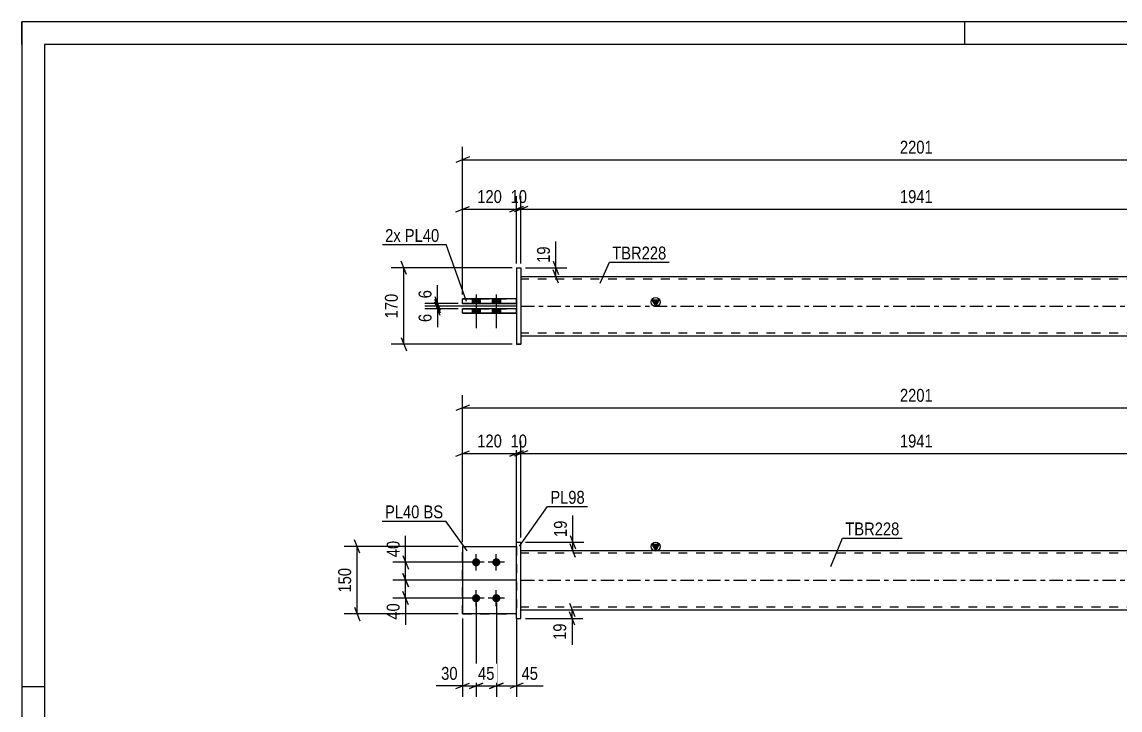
# Model space of a CAD drawing. Header units: millimetres. Extents: x 0 to 420, y 0 to 297.
# Drawn here: x 0 to 244.6, y 143.8 to 297 of the extents above; entities that cross this region are included whole.
import ezdxf

# ---------------------------------------------------------------- set-up
doc = ezdxf.new("R2010")
doc.units = ezdxf.units.MM
doc.linetypes.add('DXK_LINE_DOT2', pattern=[3.9198, 1.9599, -1.9599])
doc.linetypes.add('DXK_LINE_DOT3', pattern=[5.9187, 2.979, -0.9799, 0.9799, -0.9799])
doc.styles.add('Arial Narrow', font='ARIALN.TTF', dxfattribs={"height": 0.2})

# ---------------------------------------------------------------- blocks, each defined once
blk = doc.blocks.new('Unknown-581592074-1127')
at = {"color": 5, "linetype": 'Continuous'}
for p, q in [((420, 297), (0, 297)), ((0, 297), (0, 0)), ((0, 292), (0, 297)), ((210, 292), (210, 297)), ((415, 292), (5, 292)), ((5, 292), (5, 5)), ((5, 149), (0, 149))]:
    blk.add_line(p, q, dxfattribs=at)
blk = doc.blocks.new('Part-581592074-1420 - 1364')
at = {"color": 7, "linetype": 'DXK_LINE_DOT2'}
for p, q in [((98.15, 180.2), (110.15, 180.2)), ((98.15, 180.2), (110.15, 180.2)), ((98.15, 165.2), (98.15, 180.2)), ((110.15, 180.2), (110.15, 180.2)), ((110.15, 180.2), (110.15, 165.2)), ((98.15, 165.2), (110.15, 165.2)), ((110.15, 165.2), (98.15, 165.2)), ((98.15, 165.2), (98.15, 165.2))]:
    blk.add_line(p, q, dxfattribs=at)
blk = doc.blocks.new('Bolt-581592074-1378 - 1364')
at = {"linetype": 'Continuous'}
for points in [[(101.15, 175.8), (100.97, 175.82), (100.79, 175.88), (100.63, 175.97), (100.49, 176.1), (100.38, 176.25), (100.3, 176.42), (100.26, 176.6), (100.26, 176.79), (100.3, 176.98), (100.38, 177.15), (100.49, 177.3), (100.63, 177.43), (100.79, 177.52), (100.97, 177.58), (101.15, 177.6), (101.34, 177.58), (101.52, 177.52), (101.68, 177.43), (101.82, 177.3), (101.93, 177.15), (102.01, 176.98), (102.05, 176.79), (102.05, 176.6), (102.01, 176.42), (101.93, 176.25), (101.82, 176.1), (101.68, 175.97), (101.52, 175.88), (101.34, 175.82)], [(105.65, 175.8), (105.47, 175.82), (105.29, 175.88), (105.13, 175.97), (104.99, 176.1), (104.88, 176.25), (104.8, 176.42), (104.76, 176.6), (104.76, 176.79), (104.8, 176.98), (104.88, 177.15), (104.99, 177.3), (105.13, 177.43), (105.29, 177.52), (105.47, 177.58), (105.65, 177.6), (105.84, 177.58), (106.02, 177.52), (106.18, 177.43), (106.32, 177.3), (106.43, 177.15), (106.51, 176.98), (106.55, 176.79), (106.55, 176.6), (106.51, 176.42), (106.43, 176.25), (106.32, 176.1), (106.18, 175.97), (106.02, 175.88), (105.84, 175.82)], [(101.15, 167.8), (100.97, 167.82), (100.79, 167.88), (100.63, 167.97), (100.49, 168.1), (100.38, 168.25), (100.3, 168.42), (100.26, 168.6), (100.26, 168.79), (100.3, 168.98), (100.38, 169.15), (100.49, 169.3), (100.63, 169.43), (100.79, 169.52), (100.97, 169.58), (101.15, 169.6), (101.34, 169.58), (101.52, 169.52), (101.68, 169.43), (101.82, 169.3), (101.93, 169.15), (102.01, 168.98), (102.05, 168.79), (102.05, 168.6), (102.01, 168.42), (101.93, 168.25), (101.82, 168.1), (101.68, 167.97), (101.52, 167.88), (101.34, 167.82)], [(105.65, 167.8), (105.47, 167.82), (105.29, 167.88), (105.13, 167.97), (104.99, 168.1), (104.88, 168.25), (104.8, 168.42), (104.76, 168.6), (104.76, 168.79), (104.8, 168.98), (104.88, 169.15), (104.99, 169.3), (105.13, 169.43), (105.29, 169.52), (105.47, 169.58), (105.65, 169.6), (105.84, 169.58), (106.02, 169.52), (106.18, 169.43), (106.32, 169.3), (106.43, 169.15), (106.51, 168.98), (106.55, 168.79), (106.55, 168.6), (106.51, 168.42), (106.43, 168.25), (106.32, 168.1), (106.18, 167.97), (106.02, 167.88), (105.84, 167.82)]]:
    blk.add_hatch(color=1, dxfattribs=at).paths.add_polyline_path(points)
at = {"color": 1, "linetype": 'Continuous'}
for p, q in [((102.95, 176.7), (99.35, 176.7)), ((101.15, 174.9), (101.15, 178.5)), ((107.45, 176.7), (103.85, 176.7)), ((105.65, 174.9), (105.65, 178.5)), ((101.15, 166.9), (101.15, 170.5)), ((105.65, 166.9), (105.65, 170.5)), ((102.95, 168.7), (99.35, 168.7)), ((107.45, 168.7), (103.85, 168.7))]:
    blk.add_line(p, q, dxfattribs=at)
blk = doc.blocks.new('Part-581592074-1405 - 1364')
at = {"color": 2, "linetype": 'Continuous'}
for p, q in [((110.15, 181.2), (111.15, 181.2)), ((110.15, 164.2), (110.15, 181.2)), ((111.15, 164.2), (111.15, 181.2)), ((110.15, 164.2), (111.15, 164.2)), ((110.15, 164.2), (111.15, 164.2))]:
    blk.add_line(p, q, dxfattribs=at)
at = {"color": 7, "linetype": 'DXK_LINE_DOT2'}
for p, q in [((110.15, 181.2), (111.15, 181.2)), ((110.15, 164.2), (110.15, 164.2)), ((110.15, 164.2), (110.15, 164.2)), ((111.15, 164.2), (111.15, 164.2)), ((111.15, 164.2), (111.15, 164.2))]:
    blk.add_line(p, q, dxfattribs=at)
blk = doc.blocks.new('Part-581592074-1425 - 1364')
at = {"color": 2, "linetype": 'Continuous'}
for p, q in [((98.15, 180.2), (110.15, 180.2)), ((98.15, 180.2), (98.15, 165.2)), ((110.15, 165.2), (98.15, 165.2)), ((98.15, 165.2), (98.15, 165.2))]:
    blk.add_line(p, q, dxfattribs=at)
at = {"color": 7, "linetype": 'DXK_LINE_DOT2'}
for p, q in [((98.15, 180.2), (110.15, 180.2)), ((110.15, 180.2), (110.15, 180.2)), ((110.15, 180.2), (110.15, 165.2)), ((98.15, 165.2), (110.15, 165.2)), ((98.15, 165.2), (98.15, 165.2))]:
    blk.add_line(p, q, dxfattribs=at)
blk = doc.blocks.new('Part-581592074-1440 - 1364')
at = {"linetype": 'Continuous'}
blk.add_hatch(color=2, dxfattribs=at).paths.add_polyline_path([(141.15, 179.3), (140.35, 180.7), (141.95, 180.7)])
at = {"color": 2, "linetype": 'Continuous'}
for p, q in [((111.15, 179.3), (199.15, 179.3)), ((141.15, 179.3), (140.35, 180.7)), ((140.35, 180.7), (141.95, 180.7)), ((141.95, 180.7), (141.15, 179.3)), ((199.25, 179.3), (287.25, 179.3)), ((111.15, 166.1), (199.15, 166.1)), ((199.25, 166.1), (287.25, 166.1))]:
    blk.add_line(p, q, dxfattribs=at)
at = {"color": 7, "linetype": 'DXK_LINE_DOT2'}
for p, q in [((111.15, 166.1), (111.15, 179.3)), ((199.15, 178.7), (111.15, 178.7)), ((287.25, 178.7), (199.25, 178.7)), ((287.25, 179.3), (287.25, 166.1)), ((199.15, 166.7), (111.15, 166.7)), ((287.25, 166.7), (199.25, 166.7))]:
    blk.add_line(p, q, dxfattribs=at)
at = {"color": 7, "linetype": 'DXK_LINE_DOT3'}
for p, q in [((111.15, 172.7), (199.15, 172.7)), ((199.25, 172.7), (287.25, 172.7))]:
    blk.add_line(p, q, dxfattribs=at)
at = {"color": 2, "linetype": 'Continuous'}
blk.add_circle((141.15, 180.2), 1, dxfattribs=at)
blk = doc.blocks.new('Part-581592074-1793 - 1767')
at = {"color": 2, "linetype": 'Continuous'}
for p, q in [((110.15, 233.15), (98.15, 233.15)), ((98.15, 232.15), (98.15, 233.15)), ((98.15, 232.15), (110.15, 232.15)), ((110.15, 232.14), (98.15, 232.14))]:
    blk.add_line(p, q, dxfattribs=at)
at = {"color": 7, "linetype": 'DXK_LINE_DOT2'}
for p, q in [((98.15, 233.14), (110.15, 233.14)), ((110.15, 232.14), (110.15, 233.15)), ((98.15, 232.14), (98.15, 232.15))]:
    blk.add_line(p, q, dxfattribs=at)
blk = doc.blocks.new('Part-581592074-1798 - 1767')
at = {"color": 2, "linetype": 'Continuous'}
for p, q in [((110.15, 235.35), (98.15, 235.35)), ((98.15, 234.35), (98.15, 235.35)), ((98.15, 234.35), (110.15, 234.35)), ((110.15, 234.34), (98.15, 234.34))]:
    blk.add_line(p, q, dxfattribs=at)
at = {"color": 7, "linetype": 'DXK_LINE_DOT2'}
for p, q in [((98.15, 235.34), (110.15, 235.34)), ((110.15, 234.34), (110.15, 235.35)), ((98.15, 234.34), (98.15, 234.35))]:
    blk.add_line(p, q, dxfattribs=at)
blk = doc.blocks.new('Part-581592074-1773 - 1767')
at = {"linetype": 'Continuous'}
blk.add_hatch(color=2, dxfattribs=at).paths.add_polyline_path([(141.15, 233.74), (140.35, 235.14), (141.95, 235.14)])
at = {"color": 2, "linetype": 'Continuous'}
for p, q in [((111.15, 240.34), (199.15, 240.34)), ((199.25, 240.34), (287.25, 240.34)), ((141.15, 233.74), (140.35, 235.14)), ((140.35, 235.14), (141.95, 235.14)), ((141.95, 235.14), (141.15, 233.74)), ((111.15, 227.14), (199.15, 227.14)), ((199.25, 227.14), (287.25, 227.14))]:
    blk.add_line(p, q, dxfattribs=at)
at = {"color": 7, "linetype": 'DXK_LINE_DOT2'}
for p, q in [((111.15, 240.34), (111.15, 227.14)), ((199.15, 239.74), (111.15, 239.74)), ((287.25, 239.74), (199.25, 239.74)), ((287.25, 240.34), (287.25, 227.14)), ((199.15, 227.74), (111.15, 227.74)), ((287.25, 227.74), (199.25, 227.74))]:
    blk.add_line(p, q, dxfattribs=at)
at = {"color": 7, "linetype": 'DXK_LINE_DOT3'}
for p, q in [((111.15, 233.74), (199.15, 233.74)), ((199.25, 233.74), (287.25, 233.74))]:
    blk.add_line(p, q, dxfattribs=at)
at = {"color": 2, "linetype": 'Continuous'}
blk.add_circle((141.15, 234.64), 1, dxfattribs=at)
blk = doc.blocks.new('Part-581592074-1799 - 1767')
at = {"color": 2, "linetype": 'Continuous'}
for p, q in [((110.15, 242.25), (111.15, 242.25)), ((110.15, 242.25), (110.15, 225.25)), ((111.15, 242.25), (111.15, 225.25)), ((111.15, 225.25), (110.15, 225.25)), ((110.15, 225.24), (111.15, 225.24))]:
    blk.add_line(p, q, dxfattribs=at)
at = {"color": 7, "linetype": 'DXK_LINE_DOT2'}
for p, q in [((110.15, 242.24), (111.15, 242.24)), ((111.15, 242.24), (111.15, 242.25)), ((110.15, 225.25), (110.15, 225.24)), ((110.15, 225.25), (110.15, 225.24)), ((111.15, 225.25), (111.15, 225.24)), ((111.15, 225.24), (111.15, 225.25))]:
    blk.add_line(p, q, dxfattribs=at)
blk = doc.blocks.new('Bolt-581592074-1801 - 1767')
at = {"linetype": 'Continuous'}
for points in [[(100.25, 234.35), (102.05, 234.35), (102.05, 235.35), (100.25, 235.35)], [(100.25, 234.34), (102.05, 234.34), (102.05, 235.34), (100.25, 235.34)], [(104.75, 234.35), (106.55, 234.35), (106.55, 235.35), (104.75, 235.35)], [(104.75, 234.34), (106.55, 234.34), (106.55, 235.34), (104.75, 235.34)], [(100.25, 232.15), (102.05, 232.15), (102.05, 233.15), (100.25, 233.15)], [(100.25, 232.14), (102.05, 232.14), (102.05, 233.14), (100.25, 233.14)], [(104.75, 232.15), (106.55, 232.15), (106.55, 233.15), (104.75, 233.15)], [(104.75, 232.14), (106.55, 232.14), (106.55, 233.14), (104.75, 233.14)]]:
    blk.add_hatch(color=1, dxfattribs=at).paths.add_polyline_path(points)
at = {"color": 1, "linetype": 'Continuous'}
for p, q in [((100.25, 235.35), (100.25, 234.35)), ((100.25, 235.34), (100.25, 234.34)), ((101.15, 236.35), (101.15, 228.85)), ((101.15, 236.34), (101.15, 228.84)), ((102.05, 235.35), (102.05, 234.35)), ((102.05, 235.34), (102.05, 234.34)), ((104.75, 235.35), (104.75, 234.35)), ((104.75, 235.34), (104.75, 234.34)), ((105.65, 236.35), (105.65, 228.85)), ((105.65, 236.34), (105.65, 228.84)), ((106.55, 235.35), (106.55, 234.35)), ((106.55, 235.34), (106.55, 234.34)), ((100.25, 233.15), (100.25, 232.15)), ((100.25, 233.14), (100.25, 232.14)), ((102.05, 233.15), (102.05, 232.15)), ((102.05, 233.14), (102.05, 232.14)), ((104.75, 233.15), (104.75, 232.15)), ((104.75, 233.14), (104.75, 232.14)), ((106.55, 233.15), (106.55, 232.15)), ((106.55, 233.14), (106.55, 232.14))]:
    blk.add_line(p, q, dxfattribs=at)
blk = doc.blocks.new('StraightDimension-581592074-1609 - 1364')
at = {"color": 7, "linetype": 'Continuous'}
for p, q in [((84.86, 174.2), (86.06, 171.2)), ((110.15, 172.7), (82.61, 172.7)), ((85.46, 168.7), (85.46, 172.7)), ((86.06, 167.2), (84.86, 170.2)), ((100.15, 168.7), (82.61, 168.7))]:
    blk.add_line(p, q, dxfattribs=at)
at = {"color": 0}
blk.add_wipeout([(84.71, 168.17), (80.51, 168.17), (80.51, 163.32), (84.71, 163.32)], dxfattribs=at)
at = {"color": 7, "linetype": 'Continuous'}
blk.add_line((85.46, 168.7), (85.46, 162.79), dxfattribs=at)
blk.add_line((85.46, 168.7), (85.46, 162.79), dxfattribs=at)
at = {"color": 3, "style": 'Arial Narrow'}
blk.add_text('40', height=2.863, rotation=90.0002, dxfattribs=at).set_placement((84.11, 163.92))
blk = doc.blocks.new('StraightDimension-581592074-1600 - 1364')
at = {"color": 7, "linetype": 'Continuous'}
for p, q in [((112.15, 181.2), (125.11, 181.2)), ((122.11, 182.7), (123.31, 179.7)), ((122.71, 179.3), (122.71, 181.2)), ((112.15, 179.3), (125.11, 179.3)), ((123.31, 177.8), (122.11, 180.8))]:
    blk.add_line(p, q, dxfattribs=at)
at = {"color": 0}
blk.add_wipeout([(121.96, 186.58), (117.76, 186.58), (117.76, 181.72), (121.96, 181.72)], dxfattribs=at)
at = {"color": 7, "linetype": 'Continuous'}
blk.add_line((122.71, 181.2), (122.71, 187.11), dxfattribs=at)
blk.add_line((122.71, 181.2), (122.71, 187.11), dxfattribs=at)
at = {"color": 3, "style": 'Arial Narrow'}
blk.add_text('19', height=2.863, rotation=90.0002, dxfattribs=at).set_placement((121.36, 182.32))
blk = doc.blocks.new('StraightDimension-581592074-1560 - 1364')
at = {"color": 7, "linetype": 'Continuous'}
for p, q in [((101.15, 167.7), (101.15, 146.78)), ((98.15, 164.2), (98.15, 146.78)), ((96.65, 148.58), (99.65, 149.78)), ((102.65, 149.78), (99.65, 148.58)), ((98.15, 149.18), (101.15, 149.18))]:
    blk.add_line(p, q, dxfattribs=at)
at = {"color": 0}
blk.add_wipeout([(97.63, 149.93), (97.63, 154.13), (92.77, 154.13), (92.77, 149.93)], dxfattribs=at)
at = {"color": 7, "linetype": 'Continuous'}
blk.add_line((98.15, 149.18), (92.25, 149.18), dxfattribs=at)
blk.add_line((98.15, 149.18), (92.25, 149.18), dxfattribs=at)
at = {"color": 3, "style": 'Arial Narrow'}
blk.add_text('30', height=2.863, dxfattribs=at).set_placement((93.37, 150.53))
blk = doc.blocks.new('StraightDimension-581592074-1452 - 1364')
at = {"color": 7, "linetype": 'Continuous'}
for p, q in [((98.15, 181.2), (98.15, 203.77)), ((110.15, 181.2), (110.15, 203.77)), ((96.65, 200.32), (99.65, 201.52)), ((98.15, 200.92), (110.15, 200.92)), ((111.65, 201.52), (108.65, 200.32))]:
    blk.add_line(p, q, dxfattribs=at)
at = {"color": 0}
blk.add_wipeout([(107.5, 201.67), (107.5, 205.87), (100.81, 205.87), (100.81, 201.67)], dxfattribs=at)
at = {"color": 3, "style": 'Arial Narrow'}
blk.add_text('120', height=2.863, dxfattribs=at).set_placement((101.41, 202.27))
blk = doc.blocks.new('StraightDimension-581592074-1479 - 1364')
at = {"color": 7, "linetype": 'Continuous'}
for p, q in [((110.15, 181.2), (110.15, 203.77)), ((111.15, 182.2), (111.15, 203.77)), ((108.65, 200.32), (111.65, 201.52)), ((112.65, 201.52), (109.65, 200.32)), ((110.15, 200.92), (111.15, 200.92))]:
    blk.add_line(p, q, dxfattribs=at)
at = {"color": 0}
blk.add_wipeout([(113.08, 201.67), (113.08, 205.87), (108.23, 205.87), (108.23, 201.67)], dxfattribs=at)
at = {"color": 3, "style": 'Arial Narrow'}
blk.add_text('10', height=2.863, dxfattribs=at).set_placement((108.83, 202.27))
blk = doc.blocks.new('StraightDimension-581592074-1577 - 1364')
at = {"color": 7, "linetype": 'Continuous'}
for p, q in [((105.66, 167.7), (105.66, 146.78)), ((110.15, 164.2), (110.15, 146.78)), ((104.16, 148.58), (107.16, 149.78)), ((111.65, 149.78), (108.65, 148.58)), ((105.66, 149.18), (110.15, 149.18))]:
    blk.add_line(p, q, dxfattribs=at)
at = {"color": 0}
blk.add_wipeout([(115.54, 149.93), (115.54, 154.13), (110.68, 154.13), (110.68, 149.93)], dxfattribs=at)
at = {"color": 7, "linetype": 'Continuous'}
blk.add_line((110.15, 149.18), (116.06, 149.18), dxfattribs=at)
blk.add_line((110.15, 149.18), (116.06, 149.18), dxfattribs=at)
at = {"color": 3, "style": 'Arial Narrow'}
blk.add_text('45', height=2.863, dxfattribs=at).set_placement((111.28, 150.53))
blk = doc.blocks.new('StraightDimension-581592074-1496 - 1364')
at = {"color": 7, "linetype": 'Continuous'}
for p, q in [((111.15, 182.2), (111.15, 203.77)), ((287.25, 181.2), (287.25, 203.77)), ((112.65, 201.52), (109.65, 200.32)), ((111.15, 200.92), (287.25, 200.92)), ((285.75, 200.32), (288.75, 201.52))]:
    blk.add_line(p, q, dxfattribs=at)
at = {"color": 0}
blk.add_wipeout([(203.46, 201.67), (203.46, 205.87), (194.95, 205.87), (194.95, 201.67)], dxfattribs=at)
at = {"color": 3, "style": 'Arial Narrow'}
blk.add_text('1941', height=2.863, dxfattribs=at).set_placement((195.55, 202.27))
blk = doc.blocks.new('StraightDimension-581592074-1546 - 1364')
at = {"color": 7, "linetype": 'Continuous'}
for p, q in [((98.15, 181.2), (98.15, 213.94)), ((300.25, 181.2), (300.25, 213.94)), ((99.65, 211.69), (96.65, 210.49)), ((98.15, 211.09), (300.25, 211.09)), ((298.75, 210.49), (301.75, 211.69))]:
    blk.add_line(p, q, dxfattribs=at)
at = {"color": 0}
blk.add_wipeout([(203.46, 211.84), (203.46, 216.04), (194.95, 216.04), (194.95, 211.84)], dxfattribs=at)
at = {"color": 3, "style": 'Arial Narrow'}
blk.add_text('2201', height=2.863, dxfattribs=at).set_placement((195.55, 212.44))
blk = doc.blocks.new('StraightDimension-581592074-1570 - 1364')
at = {"color": 7, "linetype": 'Continuous'}
for p, q in [((101.15, 167.7), (101.15, 146.78)), ((105.66, 167.7), (105.66, 146.78)), ((99.65, 148.58), (102.65, 149.78)), ((107.16, 149.78), (104.16, 148.58)), ((101.15, 149.18), (105.66, 149.18))]:
    blk.add_line(p, q, dxfattribs=at)
at = {"color": 0}
blk.add_wipeout([(105.83, 149.93), (105.83, 154.13), (100.98, 154.13), (100.98, 149.93)], dxfattribs=at)
at = {"color": 3, "style": 'Arial Narrow'}
blk.add_text('45', height=2.863, dxfattribs=at).set_placement((101.58, 150.53))
blk = doc.blocks.new('StraightDimension-581592074-1591 - 1364')
at = {"color": 7, "linetype": 'Continuous'}
for p, q in [((121.96, 167.6), (123.16, 164.6)), ((112.15, 166.1), (124.96, 166.1)), ((112.15, 164.2), (124.96, 164.2)), ((123.16, 162.7), (121.96, 165.7)), ((122.56, 164.2), (122.56, 166.1))]:
    blk.add_line(p, q, dxfattribs=at)
at = {"color": 0}
blk.add_wipeout([(121.81, 163.67), (117.61, 163.67), (117.61, 158.82), (121.81, 158.82)], dxfattribs=at)
at = {"color": 7, "linetype": 'Continuous'}
blk.add_line((122.56, 164.2), (122.56, 158.29), dxfattribs=at)
blk.add_line((122.56, 164.2), (122.56, 158.29), dxfattribs=at)
at = {"color": 3, "style": 'Arial Narrow'}
blk.add_text('19', height=2.863, rotation=90.0002, dxfattribs=at).set_placement((121.21, 159.42))
blk = doc.blocks.new('StraightDimension-581592074-1626 - 1364')
at = {"color": 7, "linetype": 'Continuous'}
for p, q in [((100.15, 176.7), (82.61, 176.7)), ((84.86, 178.2), (86.06, 175.2)), ((85.46, 172.7), (85.46, 176.7)), ((86.06, 171.2), (84.86, 174.2)), ((110.15, 172.7), (82.61, 172.7))]:
    blk.add_line(p, q, dxfattribs=at)
at = {"color": 0}
blk.add_wipeout([(84.71, 182.08), (80.51, 182.08), (80.51, 177.22), (84.71, 177.22)], dxfattribs=at)
at = {"color": 7, "linetype": 'Continuous'}
blk.add_line((85.46, 176.7), (85.46, 182.6), dxfattribs=at)
blk.add_line((85.46, 176.7), (85.46, 182.6), dxfattribs=at)
at = {"color": 3, "style": 'Arial Narrow'}
blk.add_text('40', height=2.863, rotation=90.0002, dxfattribs=at).set_placement((84.11, 177.82))
blk = doc.blocks.new('StraightDimension-581592074-1689 - 1364')
at = {"color": 7, "linetype": 'Continuous'}
for p, q in [((75.25, 178.7), (74.05, 181.7)), ((97.15, 180.2), (71.8, 180.2)), ((74.65, 165.2), (74.65, 180.2)), ((74.05, 166.7), (75.25, 163.7)), ((97.15, 165.2), (71.8, 165.2))]:
    blk.add_line(p, q, dxfattribs=at)
at = {"color": 0}
blk.add_wipeout([(73.9, 176.04), (69.7, 176.04), (69.7, 169.36), (73.9, 169.36)], dxfattribs=at)
at = {"color": 3, "style": 'Arial Narrow'}
blk.add_text('150', height=2.863, rotation=90.0002, dxfattribs=at).set_placement((73.3, 169.96))
blk = doc.blocks.new('StraightDimension-581592074-1851 - 1767')
at = {"color": 7, "linetype": 'Continuous'}
for p, q in [((91.96, 235.84), (93.16, 232.84)), ((93.16, 232.24), (91.96, 235.24)), ((97.15, 234.34), (89.71, 234.34)), ((110.15, 233.74), (89.71, 233.74)), ((92.56, 233.74), (92.56, 234.34))]:
    blk.add_line(p, q, dxfattribs=at)
at = {"color": 0}
blk.add_wipeout([(91.81, 237.9), (87.61, 237.9), (87.61, 234.87), (91.81, 234.87)], dxfattribs=at)
at = {"color": 7, "linetype": 'Continuous'}
blk.add_line((92.56, 234.34), (92.56, 238.42), dxfattribs=at)
blk.add_line((92.56, 234.34), (92.56, 238.42), dxfattribs=at)
at = {"color": 3, "style": 'Arial Narrow'}
blk.add_text('6', height=2.86, rotation=90.0002, dxfattribs=at).set_placement((91.21, 235.47))
blk = doc.blocks.new('StraightDimension-581592074-1930 - 1767')
at = {"color": 7, "linetype": 'Continuous'}
for p, q in [((110.15, 243.25), (110.15, 258.19)), ((111.15, 243.25), (111.15, 258.19)), ((108.65, 254.74), (111.65, 255.94)), ((112.65, 255.94), (109.65, 254.74)), ((110.15, 255.34), (111.15, 255.34))]:
    blk.add_line(p, q, dxfattribs=at)
at = {"color": 0}
blk.add_wipeout([(113.08, 256.09), (113.08, 260.29), (108.23, 260.29), (108.23, 256.09)], dxfattribs=at)
at = {"color": 3, "style": 'Arial Narrow'}
blk.add_text('10', height=2.863, dxfattribs=at).set_placement((108.83, 256.69))
blk = doc.blocks.new('StraightDimension-581592074-1835 - 1767')
at = {"color": 7, "linetype": 'Continuous'}
for p, q in [((91.96, 235.24), (93.16, 232.24)), ((110.15, 233.74), (89.71, 233.74)), ((97.15, 233.14), (89.71, 233.14)), ((93.16, 231.64), (91.96, 234.64)), ((92.56, 233.14), (92.56, 233.74))]:
    blk.add_line(p, q, dxfattribs=at)
at = {"color": 0}
blk.add_wipeout([(91.81, 232.62), (87.61, 232.62), (87.61, 229.59), (91.81, 229.59)], dxfattribs=at)
at = {"color": 7, "linetype": 'Continuous'}
blk.add_line((92.56, 233.14), (92.56, 229.07), dxfattribs=at)
blk.add_line((92.56, 233.14), (92.56, 229.07), dxfattribs=at)
at = {"color": 3, "style": 'Arial Narrow'}
blk.add_text('6', height=2.86, rotation=90.0002, dxfattribs=at).set_placement((91.21, 230.19))
blk = doc.blocks.new('StraightDimension-581592074-1868 - 1767')
at = {"color": 7, "linetype": 'Continuous'}
for p, q in [((112.15, 242.25), (121.33, 242.25)), ((118.33, 243.75), (119.53, 240.75)), ((118.93, 240.34), (118.93, 242.25)), ((112.15, 240.34), (121.33, 240.34)), ((119.53, 238.84), (118.33, 241.84))]:
    blk.add_line(p, q, dxfattribs=at)
at = {"color": 0}
blk.add_wipeout([(118.18, 247.63), (113.98, 247.63), (113.98, 242.77), (118.18, 242.77)], dxfattribs=at)
at = {"color": 7, "linetype": 'Continuous'}
blk.add_line((118.93, 242.25), (118.93, 248.15), dxfattribs=at)
blk.add_line((118.93, 242.25), (118.93, 248.15), dxfattribs=at)
at = {"color": 3, "style": 'Arial Narrow'}
blk.add_text('19', height=2.863, rotation=90.0002, dxfattribs=at).set_placement((117.58, 243.37))
blk = doc.blocks.new('StraightDimension-581592074-1879 - 1767')
at = {"color": 7, "linetype": 'Continuous'}
for p, q in [((109.15, 242.25), (82.21, 242.25)), ((85.66, 240.75), (84.46, 243.75)), ((85.06, 225.25), (85.06, 242.25)), ((109.15, 225.25), (82.21, 225.25)), ((84.46, 226.75), (85.66, 223.75))]:
    blk.add_line(p, q, dxfattribs=at)
at = {"color": 0}
blk.add_wipeout([(84.31, 237.09), (80.11, 237.09), (80.11, 230.4), (84.31, 230.4)], dxfattribs=at)
at = {"color": 3, "style": 'Arial Narrow'}
blk.add_text('170', height=2.863, rotation=90.0002, dxfattribs=at).set_placement((83.71, 231))
blk = doc.blocks.new('StraightDimension-581592074-1910 - 1767')
at = {"color": 7, "linetype": 'Continuous'}
for p, q in [((111.15, 243.25), (111.15, 258.19)), ((287.25, 242.24), (287.25, 258.19)), ((112.65, 255.94), (109.65, 254.74)), ((111.15, 255.34), (287.25, 255.34)), ((285.75, 254.74), (288.75, 255.94))]:
    blk.add_line(p, q, dxfattribs=at)
at = {"color": 0}
blk.add_wipeout([(203.46, 256.09), (203.46, 260.29), (194.95, 260.29), (194.95, 256.09)], dxfattribs=at)
at = {"color": 3, "style": 'Arial Narrow'}
blk.add_text('1941', height=2.863, dxfattribs=at).set_placement((195.55, 256.69))
blk = doc.blocks.new('StraightDimension-581592074-1920 - 1767')
at = {"color": 7, "linetype": 'Continuous'}
for p, q in [((98.15, 236.34), (98.15, 258.19)), ((110.15, 243.25), (110.15, 258.19)), ((96.65, 254.74), (99.65, 255.94)), ((98.15, 255.34), (110.15, 255.34)), ((111.65, 255.94), (108.65, 254.74))]:
    blk.add_line(p, q, dxfattribs=at)
at = {"color": 0}
blk.add_wipeout([(107.5, 256.09), (107.5, 260.29), (100.81, 260.29), (100.81, 256.09)], dxfattribs=at)
at = {"color": 3, "style": 'Arial Narrow'}
blk.add_text('120', height=2.863, dxfattribs=at).set_placement((101.41, 256.69))
blk = doc.blocks.new('StraightDimension-581592074-1941 - 1767')
at = {"color": 7, "linetype": 'Continuous'}
for p, q in [((98.15, 236.34), (98.15, 269.19)), ((300.25, 236.35), (300.25, 269.19)), ((99.65, 266.94), (96.65, 265.74)), ((298.75, 265.74), (301.75, 266.94)), ((98.15, 266.34), (300.25, 266.34))]:
    blk.add_line(p, q, dxfattribs=at)
at = {"color": 0}
blk.add_wipeout([(203.46, 267.09), (203.46, 271.29), (194.95, 271.29), (194.95, 267.09)], dxfattribs=at)
at = {"color": 3, "style": 'Arial Narrow'}
blk.add_text('2201', height=2.863, dxfattribs=at).set_placement((195.55, 267.69))
blk = doc.blocks.new('Mark-581592074-1400 - 1364')
at = {"color": 0}
blk.add_wipeout([(125.36, 189.74), (125.36, 192.74), (117.68, 192.74), (117.68, 189.74)], dxfattribs=at)
blk.add_wipeout([(125.36, 189.74), (125.36, 192.74), (117.68, 192.74), (117.68, 189.74)], dxfattribs=at)
at = {"color": 30, "linetype": 'Continuous'}
for p, q in [((110.8, 180.28), (117.08, 189.14)), ((117.08, 189.14), (125.96, 189.14))]:
    blk.add_line(p, q, dxfattribs=at)
at = {"color": 3, "style": 'Arial Narrow'}
blk.add_text('PL98', height=2.863, dxfattribs=at).set_placement((117.68, 189.74))
blk = doc.blocks.new('Mark-581592074-1436 - 1364')
at = {"color": 0}
blk.add_wipeout([(195.44, 182.7), (195.44, 185.7), (183.38, 185.7), (183.38, 182.7)], dxfattribs=at)
blk.add_wipeout([(195.44, 182.7), (195.44, 185.7), (183.38, 185.7), (183.38, 182.7)], dxfattribs=at)
at = {"color": 30, "linetype": 'Continuous'}
for p, q in [((180.18, 175.75), (182.78, 182.1)), ((182.78, 182.1), (196.04, 182.1))]:
    blk.add_line(p, q, dxfattribs=at)
at = {"color": 3, "style": 'Arial Narrow'}
blk.add_text('TBR228', height=2.863, dxfattribs=at).set_placement((183.38, 182.7))
blk = doc.blocks.new('MarkSet-581592074-1758 - 1364')
at = {"color": 0}
blk.add_wipeout([(88.53, 186.49), (88.53, 189.49), (80.86, 189.49), (80.86, 186.49)], dxfattribs=at)
blk.add_wipeout([(88.53, 186.49), (88.53, 189.49), (80.86, 189.49), (80.86, 186.49)], dxfattribs=at)
blk.add_wipeout([(93.82, 186.49), (93.82, 189.49), (89.43, 189.49), (89.43, 186.49)], dxfattribs=at)
blk.add_wipeout([(93.82, 186.49), (93.82, 189.49), (89.43, 189.49), (89.43, 186.49)], dxfattribs=at)
at = {"color": 30, "linetype": 'Continuous'}
for p in [(80.26, 185.89), (99.19, 179.26)]:
    blk.add_line(p, (94.42, 185.89), dxfattribs=at)
at = {"color": 3, "style": 'Arial Narrow'}
for s, p in [('PL40', (80.86, 186.49)), ('BS', (89.43, 186.49))]:
    blk.add_text(s, height=2.863, dxfattribs=at).set_placement(p)
blk = doc.blocks.new('Mark-581592074-1769 - 1767')
at = {"color": 0}
blk.add_wipeout([(143.53, 244.12), (143.53, 247.12), (131.47, 247.12), (131.47, 244.12)], dxfattribs=at)
blk.add_wipeout([(143.53, 244.12), (143.53, 247.12), (131.47, 247.12), (131.47, 244.12)], dxfattribs=at)
at = {"color": 30, "linetype": 'Continuous'}
for p, q in [((128.76, 238.86), (130.87, 243.52)), ((130.87, 243.52), (144.13, 243.52))]:
    blk.add_line(p, q, dxfattribs=at)
at = {"color": 3, "style": 'Arial Narrow'}
blk.add_text('TBR228', height=2.863, dxfattribs=at).set_placement((131.47, 244.12))
blk = doc.blocks.new('MarkSet-581592074-1979 - 1767')
at = {"color": 30, "linetype": 'Continuous'}
blk.add_line((99, 234.73), (94.45, 247.43), dxfattribs=at)
at = {"color": 0}
blk.add_wipeout([(84.37, 248.03), (84.37, 251.03), (80.9, 251.03), (80.9, 248.03)], dxfattribs=at)
blk.add_wipeout([(84.37, 248.03), (84.37, 251.03), (80.9, 251.03), (80.9, 248.03)], dxfattribs=at)
blk.add_wipeout([(92.95, 248.03), (92.95, 251.03), (85.27, 251.03), (85.27, 248.03)], dxfattribs=at)
blk.add_wipeout([(92.95, 248.03), (92.95, 251.03), (85.27, 251.03), (85.27, 248.03)], dxfattribs=at)
at = {"color": 30, "linetype": 'Continuous'}
blk.add_line((80.3, 247.43), (94.45, 247.43), dxfattribs=at)
at = {"color": 3, "style": 'Arial Narrow'}
for s, p in [('2x', (80.9, 248.03)), ('PL40', (85.27, 248.03))]:
    blk.add_text(s, height=2.863, dxfattribs=at).set_placement(p)

msp = doc.modelspace()

# ---------------------------------------------------------------- block references
for name in ['Unknown-581592074-1127', 'Part-581592074-1799 - 1767', 'Part-581592074-1773 - 1767', 'Part-581592074-1798 - 1767', 'Bolt-581592074-1801 - 1767', 'Part-581592074-1793 - 1767', 'Part-581592074-1405 - 1364', 'Part-581592074-1440 - 1364', 'Part-581592074-1420 - 1364', 'Part-581592074-1425 - 1364', 'Bolt-581592074-1378 - 1364']:
    msp.add_blockref(name, (0, 0))

# ---------------------------------------------------------------- next in the draw order: block references
for name in ['StraightDimension-581592074-1930 - 1767', 'StraightDimension-581592074-1851 - 1767', 'StraightDimension-581592074-1600 - 1364', 'StraightDimension-581592074-1609 - 1364']:
    msp.add_blockref(name, (0, 0))

# ---------------------------------------------------------------- next in the draw order: block references
for name in ['StraightDimension-581592074-1868 - 1767', 'StraightDimension-581592074-1835 - 1767', 'StraightDimension-581592074-1452 - 1364', 'StraightDimension-581592074-1560 - 1364', 'StraightDimension-581592074-1577 - 1364']:
    msp.add_blockref(name, (0, 0))

# ---------------------------------------------------------------- next in the draw order: block references
for name in ['StraightDimension-581592074-1879 - 1767', 'StraightDimension-581592074-1479 - 1364', 'StraightDimension-581592074-1570 - 1364', 'StraightDimension-581592074-1591 - 1364']:
    msp.add_blockref(name, (0, 0))

# ---------------------------------------------------------------- next in the draw order: block references
for name in ['StraightDimension-581592074-1910 - 1767', 'StraightDimension-581592074-1496 - 1364']:
    msp.add_blockref(name, (0, 0))

# ---------------------------------------------------------------- next in the draw order: block references
for name in ['StraightDimension-581592074-1920 - 1767', 'StraightDimension-581592074-1546 - 1364']:
    msp.add_blockref(name, (0, 0))

# ---------------------------------------------------------------- next in the draw order: block references
for name in ['StraightDimension-581592074-1941 - 1767', 'Mark-581592074-1436 - 1364', 'StraightDimension-581592074-1626 - 1364']:
    msp.add_blockref(name, (0, 0))

# ---------------------------------------------------------------- next in the draw order: block references
for name in ['MarkSet-581592074-1979 - 1767', 'Mark-581592074-1769 - 1767', 'Mark-581592074-1400 - 1364', 'StraightDimension-581592074-1689 - 1364']:
    msp.add_blockref(name, (0, 0))

# ---------------------------------------------------------------- next in the draw order: block references
msp.add_blockref('MarkSet-581592074-1758 - 1364', (0, 0))

doc.saveas('drawing.dxf')
